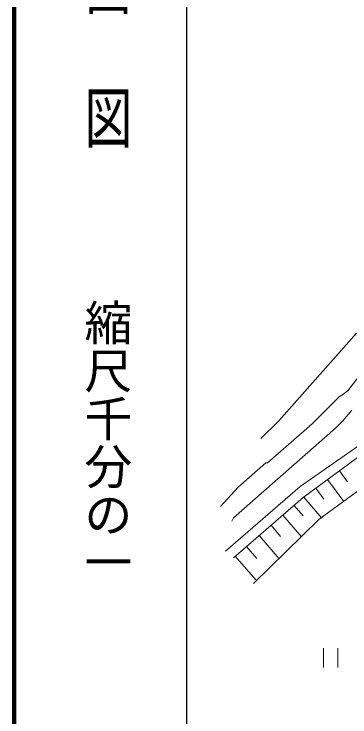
# Model space of a CAD drawing. Units: millimetres, scale not verified. Extents: x 40000 to 680000, y 20000 to 380000.
# Drawn here: x 40000 to 75063, y 247328 to 320746 of the extents above; entities that cross this region are included whole.
import ezdxf
from ezdxf.enums import TextEntityAlignment as Align

# ---------------------------------------------------------------- set-up
doc = ezdxf.new("R2010")
doc.units = ezdxf.units.MM
doc.header["$LTSCALE"] = 1000
for name, color, linetype, lineweight in [('M-BGD', 7, 'Continuous', 13), ('M-TTL', 2, 'Continuous', 140), ('M-TTL-BAND', 7, 'Continuous', 25)]:
    doc.layers.add(name, color=color, linetype=linetype, lineweight=lineweight)
doc.styles.add('@ＭＳ ゴシック', font='')
doc.styles.get('@ＭＳ ゴシック').set_extended_font_data('@MS Gothic')

# ---------------------------------------------------------------- blocks, each defined once
blk = doc.blocks.new('田')
at = {"color": 7, "linetype": 'Continuous', "lineweight": 13}
for p, q in [((-0.75, 2), (-0.75, 0)), ((0.75, 0), (0.75, 2))]:
    blk.add_line(p, q, dxfattribs=at)

msp = doc.modelspace()

# ---------------------------------------------------------------- linework, layer by layer
at = {"layer": 'M-BGD'}
for p, q in [((75761, 287415), (67633, 278271)), ((69877, 271392), (81891, 279802)), ((70178, 270266), (82642, 279426)), ((67633, 278271), (65770, 276409)), ((84144, 277024), (71830, 267938)), ((73961, 273046), (74803, 271900)), ((72729, 272141), (74416, 269846)), ((62068, 264634), (69877, 271392)), ((71496, 271234), (72340, 270086)), ((62894, 263959), (70178, 270266)), ((70247, 270290), (72125, 268108)), ((69233, 269417), (70172, 268326)), ((68066, 268411), (70009, 266154)), ((71830, 267938), (64997, 261256)), ((66827, 267345), (67832, 266178)), ((65581, 266272), (67660, 263856)), ((64258, 265133), (65333, 263884)), ((63098, 264134), (65248, 261637))]:
    msp.add_line(p, q, dxfattribs=at)
for points in [[(80417, 291649), (79909, 289955), (78131, 286145), (77877, 285976), (77877, 285637), (77115, 284367), (74829, 281404), (73898, 280727), (71104, 277933), (66447, 273869), (66278, 273869), (63399, 271329), (61537, 269297)], [(75253, 279372), (74321, 278271), (73559, 277509), (62891, 268111), (62722, 267773)]]:
    msp.add_lwpolyline(points, dxfattribs=at)
at = {"layer": 'M-TTL'}
msp.add_line((40000, 380000), (40000, 20000), dxfattribs=at)
at = {"layer": 'M-TTL-BAND'}
msp.add_line((58000, 370000), (58000, 20000), dxfattribs=at)

# ---------------------------------------------------------------- block references
at = {"layer": 'M-BGD', "xscale": 1000, "yscale": 1000}
msp.add_blockref('田', (73054, 252510), dxfattribs=at)

# ---------------------------------------------------------------- texts
at = {"layer": 'M-TTL-BAND', "style": '@ＭＳ ゴシック', "width": 1.4}
msp.add_text('平  面  図', height=3666, rotation=270, dxfattribs=at).set_placement((49777, 306475), align=Align.MIDDLE_RIGHT)
at = {"layer": 'M-TTL-BAND', "style": '@ＭＳ ゴシック'}
msp.add_text('縮尺千分の一', height=3666, rotation=270, dxfattribs=at).set_placement((49777, 261030), align=Align.MIDDLE_RIGHT)

doc.saveas('drawing.dxf')
